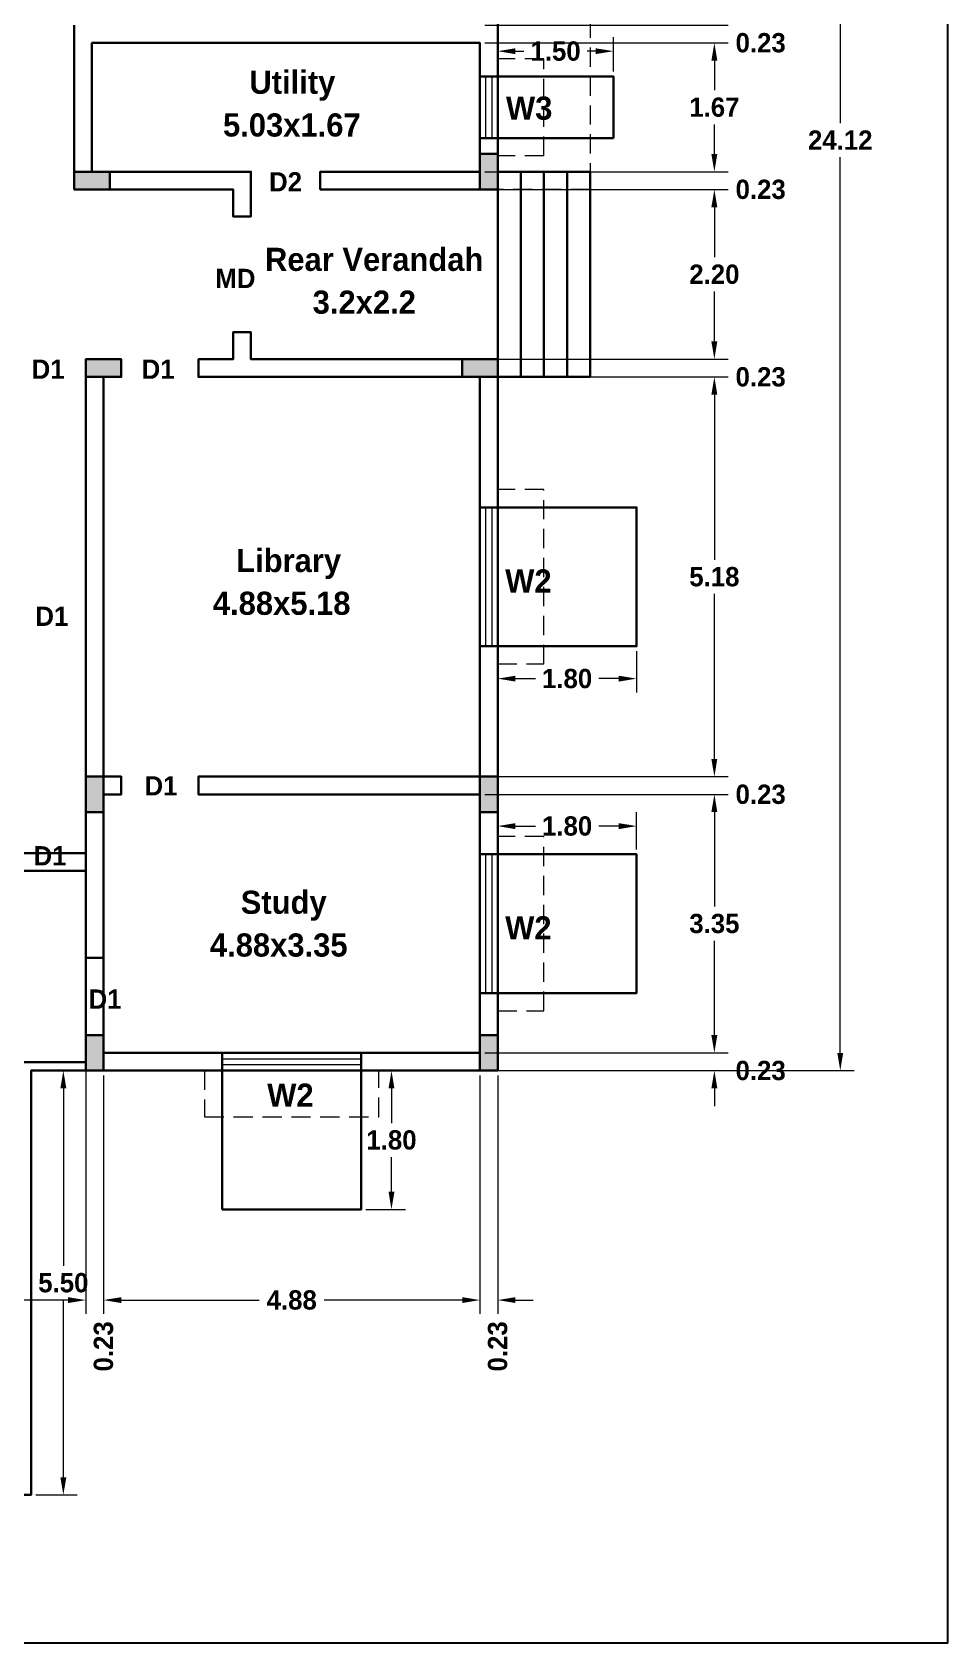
# Model space of a CAD drawing. Header units: metres. Extents: x 596 to 685, y 363 to 505.
# Drawn here: x 632.26 to 644.13, y 432.8 to 453.67 of the extents above; entities that cross this region are included whole.
import ezdxf

# ---------------------------------------------------------------- set-up
doc = ezdxf.new("R2010")
doc.units = ezdxf.units.M
doc.header["$MEASUREMENT"] = 0
doc.linetypes.add('DASHED2', pattern=[0.375, 0.25, -0.125])
for name, color, linetype in [('BLK_1_FLOOR', 63, 'Continuous'), ('BLK_1_FLR_0_BLT_UP_AREA', 1, 'Continuous'), ('BLK_1_FLR_0_CARPET_AREA', 1, 'Continuous'), ('BLK_1_FLR_0_ROOF_AREA', 54, 'Continuous'), ('BLK_1_FLR_0_ROOM_10_LIGHT_VENTILATION_1', 1, 'Continuous'), ('BLK_1_FLR_0_ROOM_4_LIGHT_VENTILATION_1', 1, 'Continuous'), ('BLK_1_FLR_0_ROOM_5_LIGHT_VENTILATION_1', 1, 'Continuous'), ('BLK_1_FLR_0_ROOM_5_LIGHT_VENTILATION_2', 1, 'Continuous'), ('BLK_1_FLR_0_UNITFA_1', 234, 'Continuous')]:
    doc.layers.add(name, color=color, linetype=linetype)
doc.styles.add('century', font='GOTHICB.TTF')
doc.styles.add('century Bold', font='GOTHICB.TTF', dxfattribs={"height": 9})
doc.dimstyles.get("Standard").update_dxf_attribs({"dimtxt": 0.25, "dimasz": 0.23, "dimexe": 0.18, "dimexo": 0.0625, "dimgap": 0.09, "dimtad": 0, "dimtih": 1, "dimtoh": 1, "dimzin": 0, "dimdsep": 46, "dimtxsty": 'century', "dimcen": 0.09, "dimadec": 0, "dimazin": 0, "dimtfac": 1, "dimtofl": 0, "dimtmove": 0, "dimatfit": 3, "dimfxl": 0, "dimtolj": 1, "dimtzin": 0, "dimlwd": 18, "dimlwe": 5, "dimarcsym": 0})

# ---------------------------------------------------------------- blocks, each defined once
blk = doc.blocks.new('*D48')
at = {"layer": 'BLK_1_FLR_0_ROOM_10_LIGHT_VENTILATION_1', "color": 0, "lineweight": 5}
for p, q in [((638.291, 453.158), (638.291, 453.603)), ((639.791, 453.158), (639.791, 453.603))]:
    blk.add_line(p, q, dxfattribs=at)
at = {"layer": 'BLK_1_FLR_0_ROOM_10_LIGHT_VENTILATION_1', "color": 0, "lineweight": 18}
for p, q in [((638.521, 453.423), (638.63, 453.423)), ((639.561, 453.423), (639.452, 453.423))]:
    blk.add_line(p, q, dxfattribs=at)
at = {"layer": 'BLK_1_FLR_0_ROOM_10_LIGHT_VENTILATION_1', "color": 0, "lineweight": 30}
for points in [[(638.521, 453.461), (638.521, 453.385), (638.291, 453.423)], [(639.561, 453.461), (639.561, 453.385), (639.791, 453.423)]]:
    blk.add_solid(points, dxfattribs=at)
at = {"layer": 'Defpoints', "color": 0, "lineweight": 30}
for p in [(639.791, 453.423), (638.291, 453.096), (639.791, 453.096)]:
    blk.add_point(p, dxfattribs=at)
at = {"layer": 'BLK_1_FLR_0_ROOM_10_LIGHT_VENTILATION_1', "color": 0, "lineweight": 30, "insert": (639.041, 453.423), "char_height": 0.25, "attachment_point": 5, "style": 'century'}
blk.add_mtext('\\A1;1.50', dxfattribs=at)
blk = doc.blocks.new('*D49')
at = {"layer": 'BLK_1_FLR_0_ROOM_4_LIGHT_VENTILATION_1', "color": 0, "lineweight": 5}
for p, q in [((638.291, 445.648), (638.291, 445.111)), ((640.091, 445.648), (640.091, 445.111))]:
    blk.add_line(p, q, dxfattribs=at)
at = {"layer": 'BLK_1_FLR_0_ROOM_4_LIGHT_VENTILATION_1', "color": 0, "lineweight": 18}
for p, q in [((638.521, 445.291), (638.78, 445.291)), ((639.861, 445.291), (639.602, 445.291))]:
    blk.add_line(p, q, dxfattribs=at)
at = {"layer": 'BLK_1_FLR_0_ROOM_4_LIGHT_VENTILATION_1', "color": 0, "lineweight": 30}
for points in [[(638.521, 445.329), (638.521, 445.253), (638.291, 445.291)], [(639.861, 445.329), (639.861, 445.253), (640.091, 445.291)]]:
    blk.add_solid(points, dxfattribs=at)
at = {"layer": 'Defpoints', "color": 0, "lineweight": 30}
for p in [(638.291, 445.711), (640.091, 445.711), (640.091, 445.291)]:
    blk.add_point(p, dxfattribs=at)
at = {"layer": 'BLK_1_FLR_0_ROOM_4_LIGHT_VENTILATION_1', "color": 0, "lineweight": 30, "insert": (639.191, 445.291), "char_height": 0.25, "attachment_point": 5, "style": 'century'}
blk.add_mtext('\\A1;1.80', dxfattribs=at)
blk = doc.blocks.new('*D50')
at = {"layer": 'BLK_1_FLR_0_ROOM_5_LIGHT_VENTILATION_1', "color": 0, "lineweight": 5}
for p, q in [((638.291, 443.078), (638.291, 443.56)), ((640.091, 443.078), (640.091, 443.56))]:
    blk.add_line(p, q, dxfattribs=at)
at = {"layer": 'BLK_1_FLR_0_ROOM_5_LIGHT_VENTILATION_1', "color": 0, "lineweight": 18}
for p, q in [((638.521, 443.38), (638.78, 443.38)), ((639.861, 443.38), (639.602, 443.38))]:
    blk.add_line(p, q, dxfattribs=at)
at = {"layer": 'BLK_1_FLR_0_ROOM_5_LIGHT_VENTILATION_1', "color": 0, "lineweight": 30}
for points in [[(638.521, 443.418), (638.521, 443.341), (638.291, 443.38)], [(639.861, 443.418), (639.861, 443.341), (640.091, 443.38)]]:
    blk.add_solid(points, dxfattribs=at)
at = {"layer": 'Defpoints', "color": 0, "lineweight": 30}
for p in [(640.091, 443.38), (638.291, 443.016), (640.091, 443.016)]:
    blk.add_point(p, dxfattribs=at)
at = {"layer": 'BLK_1_FLR_0_ROOM_5_LIGHT_VENTILATION_1', "color": 0, "lineweight": 30, "insert": (639.191, 443.38), "char_height": 0.25, "attachment_point": 5, "style": 'century'}
blk.add_mtext('\\A1;1.80', dxfattribs=at)
blk = doc.blocks.new('*D51')
at = {"layer": 'BLK_1_FLR_0_ROOM_5_LIGHT_VENTILATION_2', "color": 0, "lineweight": 5}
for p, q in [((636.583, 440.211), (637.094, 440.211)), ((636.583, 438.411), (637.094, 438.411))]:
    blk.add_line(p, q, dxfattribs=at)
at = {"layer": 'BLK_1_FLR_0_ROOM_5_LIGHT_VENTILATION_2', "color": 0, "lineweight": 18}
for p, q in [((636.914, 439.981), (636.914, 439.532)), ((636.914, 438.641), (636.914, 439.089))]:
    blk.add_line(p, q, dxfattribs=at)
at = {"layer": 'BLK_1_FLR_0_ROOM_5_LIGHT_VENTILATION_2', "color": 0, "lineweight": 30}
for points in [[(636.876, 439.981), (636.952, 439.981), (636.914, 440.211)], [(636.876, 438.641), (636.952, 438.641), (636.914, 438.411)]]:
    blk.add_solid(points, dxfattribs=at)
at = {"layer": 'Defpoints', "color": 0, "lineweight": 30}
for p in [(636.521, 440.211), (636.521, 438.411), (636.914, 438.411)]:
    blk.add_point(p, dxfattribs=at)
at = {"layer": 'BLK_1_FLR_0_ROOM_5_LIGHT_VENTILATION_2', "color": 0, "lineweight": 30, "insert": (636.914, 439.311), "char_height": 0.25, "attachment_point": 5, "style": 'century'}
blk.add_mtext('\\A1;1.80', dxfattribs=at)
blk = doc.blocks.new('*D129')
at = {"color": 0, "lineweight": 18}
for p, q in [((641.1, 453.991), (641.1, 454.221)), ((641.1, 453.301), (641.1, 453.071))]:
    blk.add_line(p, q, dxfattribs=at)
at = {"color": 0, "lineweight": 5}
for p, q in [((638.123, 453.761), (641.28, 453.761)), ((638.123, 453.531), (641.28, 453.531))]:
    blk.add_line(p, q, dxfattribs=at)
at = {"color": 0, "lineweight": 30}
for points in [[(641.061, 453.991), (641.138, 453.991), (641.1, 453.761)], [(641.061, 453.301), (641.138, 453.301), (641.1, 453.531)]]:
    blk.add_solid(points, dxfattribs=at)
at = {"layer": 'Defpoints', "color": 0, "lineweight": 30}
for p in [(638.061, 453.761), (638.061, 453.531), (641.1, 453.531)]:
    blk.add_point(p, dxfattribs=at)
at = {"color": 0, "lineweight": 30, "insert": (641.7, 453.531), "char_height": 0.25, "attachment_point": 5, "style": 'century'}
blk.add_mtext('\\A1;0.23', dxfattribs=at)
blk = doc.blocks.new('*D130')
at = {"color": 0, "lineweight": 5}
for p, q in [((638.123, 453.531), (641.28, 453.531)), ((638.123, 451.861), (641.28, 451.861))]:
    blk.add_line(p, q, dxfattribs=at)
at = {"color": 0, "lineweight": 18}
for p, q in [((641.1, 453.301), (641.1, 452.917)), ((641.1, 452.091), (641.1, 452.474))]:
    blk.add_line(p, q, dxfattribs=at)
at = {"color": 0, "lineweight": 30}
for points in [[(641.061, 453.301), (641.138, 453.301), (641.1, 453.531)], [(641.061, 452.091), (641.138, 452.091), (641.1, 451.861)]]:
    blk.add_solid(points, dxfattribs=at)
at = {"layer": 'Defpoints', "color": 0, "lineweight": 30}
for p in [(638.061, 453.531), (638.061, 451.861), (641.1, 451.861)]:
    blk.add_point(p, dxfattribs=at)
at = {"color": 0, "lineweight": 30, "insert": (641.1, 452.696), "char_height": 0.25, "attachment_point": 5, "style": 'century'}
blk.add_mtext('\\A1;1.67', dxfattribs=at)
blk = doc.blocks.new('*D131')
at = {"color": 0, "lineweight": 18}
for p, q in [((641.1, 452.091), (641.1, 452.321)), ((641.1, 451.401), (641.1, 451.171))]:
    blk.add_line(p, q, dxfattribs=at)
at = {"color": 0, "lineweight": 5}
for p, q in [((638.123, 451.861), (641.28, 451.861)), ((638.123, 451.631), (641.28, 451.631))]:
    blk.add_line(p, q, dxfattribs=at)
at = {"color": 0, "lineweight": 30}
for points in [[(641.061, 452.091), (641.138, 452.091), (641.1, 451.861)], [(641.061, 451.401), (641.138, 451.401), (641.1, 451.631)]]:
    blk.add_solid(points, dxfattribs=at)
at = {"layer": 'Defpoints', "color": 0, "lineweight": 30}
for p in [(638.061, 451.861), (638.061, 451.631), (641.1, 451.631)]:
    blk.add_point(p, dxfattribs=at)
at = {"color": 0, "lineweight": 30, "insert": (641.7, 451.631), "char_height": 0.25, "attachment_point": 5, "style": 'century'}
blk.add_mtext('\\A1;0.23', dxfattribs=at)
blk = doc.blocks.new('*D132')
at = {"color": 0, "lineweight": 5}
for p, q in [((638.123, 451.631), (641.28, 451.631)), ((638.123, 449.431), (641.28, 449.431))]:
    blk.add_line(p, q, dxfattribs=at)
at = {"color": 0, "lineweight": 18}
for p, q in [((641.1, 451.401), (641.1, 450.752)), ((641.1, 449.661), (641.1, 450.309))]:
    blk.add_line(p, q, dxfattribs=at)
at = {"color": 0, "lineweight": 30}
for points in [[(641.061, 451.401), (641.138, 451.401), (641.1, 451.631)], [(641.061, 449.661), (641.138, 449.661), (641.1, 449.431)]]:
    blk.add_solid(points, dxfattribs=at)
at = {"layer": 'Defpoints', "color": 0, "lineweight": 30}
for p in [(638.061, 451.631), (638.061, 449.431), (641.1, 449.431)]:
    blk.add_point(p, dxfattribs=at)
at = {"color": 0, "lineweight": 30, "insert": (641.1, 450.531), "char_height": 0.25, "attachment_point": 5, "style": 'century'}
blk.add_mtext('\\A1;2.20', dxfattribs=at)
blk = doc.blocks.new('*D133')
at = {"color": 0, "lineweight": 18}
for p, q in [((641.1, 449.661), (641.1, 449.891)), ((641.1, 448.971), (641.1, 448.741))]:
    blk.add_line(p, q, dxfattribs=at)
at = {"color": 0, "lineweight": 5}
for p, q in [((638.123, 449.431), (641.28, 449.431)), ((638.123, 449.201), (641.28, 449.201))]:
    blk.add_line(p, q, dxfattribs=at)
at = {"color": 0, "lineweight": 30}
for points in [[(641.061, 449.661), (641.138, 449.661), (641.1, 449.431)], [(641.061, 448.971), (641.138, 448.971), (641.1, 449.201)]]:
    blk.add_solid(points, dxfattribs=at)
at = {"layer": 'Defpoints', "color": 0, "lineweight": 30}
for p in [(638.061, 449.431), (638.061, 449.201), (641.1, 449.201)]:
    blk.add_point(p, dxfattribs=at)
at = {"color": 0, "lineweight": 30, "insert": (641.7, 449.201), "char_height": 0.25, "attachment_point": 5, "style": 'century'}
blk.add_mtext('\\A1;0.23', dxfattribs=at)
blk = doc.blocks.new('*D134')
at = {"color": 0, "lineweight": 5}
for p, q in [((638.123, 449.201), (641.28, 449.201)), ((638.123, 444.021), (641.28, 444.021))]:
    blk.add_line(p, q, dxfattribs=at)
at = {"color": 0, "lineweight": 18}
for p, q in [((641.1, 448.971), (641.1, 446.832)), ((641.1, 444.251), (641.1, 446.389))]:
    blk.add_line(p, q, dxfattribs=at)
at = {"color": 0, "lineweight": 30}
for points in [[(641.061, 448.971), (641.138, 448.971), (641.1, 449.201)], [(641.061, 444.251), (641.138, 444.251), (641.1, 444.021)]]:
    blk.add_solid(points, dxfattribs=at)
at = {"layer": 'Defpoints', "color": 0, "lineweight": 30}
for p in [(638.061, 449.201), (638.061, 444.021), (641.1, 444.021)]:
    blk.add_point(p, dxfattribs=at)
at = {"color": 0, "lineweight": 30, "insert": (641.1, 446.611), "char_height": 0.25, "attachment_point": 5, "style": 'century'}
blk.add_mtext('\\A1;5.18', dxfattribs=at)
blk = doc.blocks.new('*D135')
at = {"color": 0, "lineweight": 5}
for p, q in [((638.123, 443.791), (641.28, 443.791)), ((638.123, 440.441), (641.28, 440.441))]:
    blk.add_line(p, q, dxfattribs=at)
at = {"color": 0, "lineweight": 18}
for p, q in [((641.1, 443.561), (641.1, 442.337)), ((641.1, 440.671), (641.1, 441.894))]:
    blk.add_line(p, q, dxfattribs=at)
at = {"color": 0, "lineweight": 30}
for points in [[(641.061, 443.561), (641.138, 443.561), (641.1, 443.791)], [(641.061, 440.671), (641.138, 440.671), (641.1, 440.441)]]:
    blk.add_solid(points, dxfattribs=at)
at = {"layer": 'Defpoints', "color": 0, "lineweight": 30}
for p in [(638.061, 443.791), (638.061, 440.441), (641.1, 440.441)]:
    blk.add_point(p, dxfattribs=at)
at = {"color": 0, "lineweight": 30, "insert": (641.1, 442.116), "char_height": 0.25, "attachment_point": 5, "style": 'century'}
blk.add_mtext('\\A1;3.35', dxfattribs=at)
blk = doc.blocks.new('*D136')
at = {"color": 0, "lineweight": 18}
for p, q in [((641.1, 444.251), (641.1, 444.481)), ((641.1, 443.561), (641.1, 443.331))]:
    blk.add_line(p, q, dxfattribs=at)
at = {"color": 0, "lineweight": 5}
for p, q in [((638.123, 444.021), (641.28, 444.021)), ((638.123, 443.791), (641.28, 443.791))]:
    blk.add_line(p, q, dxfattribs=at)
at = {"color": 0, "lineweight": 30}
for points in [[(641.061, 444.251), (641.138, 444.251), (641.1, 444.021)], [(641.061, 443.561), (641.138, 443.561), (641.1, 443.791)]]:
    blk.add_solid(points, dxfattribs=at)
at = {"layer": 'Defpoints', "color": 0, "lineweight": 30}
for p in [(638.061, 444.021), (638.061, 443.791), (641.1, 443.791)]:
    blk.add_point(p, dxfattribs=at)
at = {"color": 0, "lineweight": 30, "insert": (641.7, 443.791), "char_height": 0.25, "attachment_point": 5, "style": 'century'}
blk.add_mtext('\\A1;0.23', dxfattribs=at)
blk = doc.blocks.new('*D137')
at = {"color": 0, "lineweight": 18}
for p, q in [((641.1, 440.671), (641.1, 440.901)), ((641.1, 439.981), (641.1, 439.751))]:
    blk.add_line(p, q, dxfattribs=at)
at = {"color": 0, "lineweight": 5}
for p, q in [((638.123, 440.441), (641.28, 440.441)), ((638.123, 440.211), (641.28, 440.211))]:
    blk.add_line(p, q, dxfattribs=at)
at = {"color": 0, "lineweight": 30}
for points in [[(641.061, 440.671), (641.138, 440.671), (641.1, 440.441)], [(641.061, 439.981), (641.138, 439.981), (641.1, 440.211)]]:
    blk.add_solid(points, dxfattribs=at)
at = {"layer": 'Defpoints', "color": 0, "lineweight": 30}
for p in [(638.061, 440.441), (638.061, 440.211), (641.1, 440.211)]:
    blk.add_point(p, dxfattribs=at)
at = {"color": 0, "lineweight": 30, "insert": (641.7, 440.211), "char_height": 0.25, "attachment_point": 5, "style": 'century'}
blk.add_mtext('\\A1;0.23', dxfattribs=at)
blk = doc.blocks.new('*D138')
at = {"color": 0, "lineweight": 5}
for p, q in [((638.826, 464.331), (642.912, 464.331)), ((638.826, 440.211), (642.912, 440.211))]:
    blk.add_line(p, q, dxfattribs=at)
at = {"color": 0, "lineweight": 18}
for p, q in [((642.732, 464.101), (642.732, 452.491)), ((642.732, 440.441), (642.732, 452.05))]:
    blk.add_line(p, q, dxfattribs=at)
at = {"color": 0, "lineweight": 30}
for points in [[(642.694, 464.101), (642.77, 464.101), (642.732, 464.331)], [(642.694, 440.441), (642.77, 440.441), (642.732, 440.211)]]:
    blk.add_solid(points, dxfattribs=at)
at = {"layer": 'Defpoints', "color": 0, "lineweight": 30}
for p in [(638.763, 464.331), (638.763, 440.211), (642.732, 440.211)]:
    blk.add_point(p, dxfattribs=at)
at = {"color": 0, "lineweight": 30, "insert": (642.732, 452.271), "char_height": 0.25, "attachment_point": 5, "style": 'century'}
blk.add_mtext('\\A1;24.12', dxfattribs=at)
blk = doc.blocks.new('*D146')
at = {"color": 0, "lineweight": 5}
for p, q in [((621.631, 440.258), (621.631, 437.057)), ((632.951, 440.258), (632.951, 437.057))]:
    blk.add_line(p, q, dxfattribs=at)
at = {"color": 0, "lineweight": 18}
for p, q in [((621.861, 437.237), (626.784, 437.237)), ((632.721, 437.237), (627.798, 437.237))]:
    blk.add_line(p, q, dxfattribs=at)
at = {"color": 0, "lineweight": 30}
for points in [[(621.861, 437.275), (621.861, 437.199), (621.631, 437.237)], [(632.721, 437.275), (632.721, 437.199), (632.951, 437.237)]]:
    blk.add_solid(points, dxfattribs=at)
at = {"layer": 'Defpoints', "color": 0, "lineweight": 30}
for p in [(621.631, 440.321), (632.951, 440.321), (632.951, 437.237)]:
    blk.add_point(p, dxfattribs=at)
at = {"color": 0, "lineweight": 30, "insert": (627.291, 437.237), "char_height": 0.25, "attachment_point": 5, "style": 'century'}
blk.add_mtext('\\A1;11.32', dxfattribs=at)
blk = doc.blocks.new('*D147')
at = {"color": 0, "lineweight": 5}
for p, q in [((632.951, 440.148), (632.951, 437.057)), ((633.181, 440.148), (633.181, 437.057))]:
    blk.add_line(p, q, dxfattribs=at)
at = {"color": 0, "lineweight": 18}
for p, q in [((632.721, 437.237), (632.491, 437.237)), ((633.411, 437.237), (633.641, 437.237))]:
    blk.add_line(p, q, dxfattribs=at)
at = {"color": 0, "lineweight": 30}
for points in [[(632.721, 437.275), (632.721, 437.199), (632.951, 437.237)], [(633.411, 437.275), (633.411, 437.199), (633.181, 437.237)]]:
    blk.add_solid(points, dxfattribs=at)
at = {"layer": 'Defpoints', "color": 0, "lineweight": 30}
for p in [(632.951, 440.211), (633.181, 440.211), (633.181, 437.237)]:
    blk.add_point(p, dxfattribs=at)
at = {"color": 0, "lineweight": 30, "insert": (633.181, 436.637), "char_height": 0.25, "attachment_point": 5, "rotation": 90, "style": 'century'}
blk.add_mtext('\\A1;0.23', dxfattribs=at)
blk = doc.blocks.new('*D148')
at = {"color": 0, "lineweight": 5}
for p, q in [((633.181, 440.148), (633.181, 437.057)), ((638.061, 440.148), (638.061, 437.057))]:
    blk.add_line(p, q, dxfattribs=at)
at = {"color": 0, "lineweight": 18}
for p, q in [((633.411, 437.237), (635.199, 437.237)), ((637.831, 437.237), (636.043, 437.237))]:
    blk.add_line(p, q, dxfattribs=at)
at = {"color": 0, "lineweight": 30}
for points in [[(633.411, 437.275), (633.411, 437.199), (633.181, 437.237)], [(637.831, 437.275), (637.831, 437.199), (638.061, 437.237)]]:
    blk.add_solid(points, dxfattribs=at)
at = {"layer": 'Defpoints', "color": 0, "lineweight": 30}
for p in [(633.181, 440.211), (638.061, 440.211), (638.061, 437.237)]:
    blk.add_point(p, dxfattribs=at)
at = {"color": 0, "lineweight": 30, "insert": (635.621, 437.237), "char_height": 0.25, "attachment_point": 5, "style": 'century'}
blk.add_mtext('\\A1;4.88', dxfattribs=at)
blk = doc.blocks.new('*D149')
at = {"color": 0, "lineweight": 5}
for p, q in [((638.061, 440.148), (638.061, 437.057)), ((638.291, 440.148), (638.291, 437.057))]:
    blk.add_line(p, q, dxfattribs=at)
at = {"color": 0, "lineweight": 18}
for p, q in [((637.831, 437.237), (637.601, 437.237)), ((638.521, 437.237), (638.751, 437.237))]:
    blk.add_line(p, q, dxfattribs=at)
at = {"color": 0, "lineweight": 30}
for points in [[(637.831, 437.275), (637.831, 437.199), (638.061, 437.237)], [(638.521, 437.275), (638.521, 437.199), (638.291, 437.237)]]:
    blk.add_solid(points, dxfattribs=at)
at = {"layer": 'Defpoints', "color": 0, "lineweight": 30}
for p in [(638.061, 440.211), (638.291, 440.211), (638.291, 437.237)]:
    blk.add_point(p, dxfattribs=at)
at = {"color": 0, "lineweight": 30, "insert": (638.291, 436.637), "char_height": 0.25, "attachment_point": 5, "rotation": 90, "style": 'century'}
blk.add_mtext('\\A1;0.23', dxfattribs=at)
blk = doc.blocks.new('*D151')
at = {"color": 0, "lineweight": 5}
for p, q in [((632.303, 440.211), (632.84, 440.211)), ((632.303, 434.711), (632.84, 434.711))]:
    blk.add_line(p, q, dxfattribs=at)
at = {"color": 0, "lineweight": 18}
for p, q in [((632.66, 439.981), (632.66, 437.682)), ((632.66, 434.941), (632.66, 437.239))]:
    blk.add_line(p, q, dxfattribs=at)
at = {"color": 0, "lineweight": 30}
for points in [[(632.622, 439.981), (632.699, 439.981), (632.66, 440.211)], [(632.622, 434.941), (632.699, 434.941), (632.66, 434.711)]]:
    blk.add_solid(points, dxfattribs=at)
at = {"layer": 'Defpoints', "color": 0, "lineweight": 30}
for p in [(632.241, 440.211), (632.241, 434.711), (632.66, 434.711)]:
    blk.add_point(p, dxfattribs=at)
at = {"color": 0, "lineweight": 30, "insert": (632.66, 437.461), "char_height": 0.25, "attachment_point": 5, "style": 'century'}
blk.add_mtext('\\A1;5.50', dxfattribs=at)

msp = doc.modelspace()

# ---------------------------------------------------------------- hatches: boundary and pattern name
at = {"lineweight": 30}
h = msp.add_hatch(color=256, dxfattribs=at)
h.dxf.hatch_style = 1
h.paths.add_polyline_path([(638.291, 452.091), (638.061, 452.091), (638.061, 451.631), (638.291, 451.631)])
h = msp.add_hatch(color=256, dxfattribs=at)
h.dxf.hatch_style = 1
h.paths.add_polyline_path([(633.261, 451.631), (633.261, 451.861), (632.801, 451.861), (632.801, 451.631)])
h = msp.add_hatch(color=256, dxfattribs=at)
h.dxf.hatch_style = 1
h.paths.add_polyline_path([(633.411, 449.201), (633.411, 449.431), (632.951, 449.431), (632.951, 449.201)])
h = msp.add_hatch(color=256, dxfattribs=at)
h.dxf.hatch_style = 1
h.paths.add_polyline_path([(638.291, 449.201), (638.291, 449.431), (637.831, 449.431), (637.831, 449.201)])
h = msp.add_hatch(color=256, dxfattribs=at)
h.dxf.hatch_style = 1
h.paths.add_polyline_path([(633.181, 444.021), (632.951, 444.021), (632.951, 443.561), (633.181, 443.561)])
h = msp.add_hatch(color=256, dxfattribs=at)
h.dxf.hatch_style = 1
h.paths.add_polyline_path([(638.291, 444.021), (638.061, 444.021), (638.061, 443.561), (638.291, 443.561)])
h = msp.add_hatch(color=256, dxfattribs=at)
h.dxf.hatch_style = 1
h.paths.add_polyline_path([(633.181, 440.671), (632.951, 440.671), (632.951, 440.211), (633.181, 440.211)])
h = msp.add_hatch(color=256, dxfattribs=at)
h.dxf.hatch_style = 1
h.paths.add_polyline_path([(638.291, 440.671), (638.061, 440.671), (638.061, 440.211), (638.291, 440.211)])

# ---------------------------------------------------------------- linework, layer by layer
for p, q in [((638.291, 453.991), (638.291, 453.096)), ((632.801, 453.761), (632.801, 451.631)), ((633.031, 453.531), (638.061, 453.531)), ((633.031, 451.861), (633.031, 453.531)), ((638.061, 453.531), (638.061, 453.096)), ((638.061, 453.096), (638.291, 453.096)), ((638.291, 452.296), (638.061, 452.296)), ((638.061, 452.296), (638.061, 451.861)), ((638.291, 452.296), (638.291, 447.511)), ((635.091, 451.861), (633.031, 451.861)), ((635.091, 451.861), (635.091, 451.281)), ((638.061, 451.861), (635.991, 451.861)), ((635.991, 451.631), (635.991, 451.861)), ((638.291, 451.861), (639.491, 451.861)), ((638.591, 449.201), (638.591, 451.861)), ((638.891, 449.201), (638.891, 451.861)), ((639.191, 449.201), (639.191, 451.861)), ((639.491, 449.201), (639.491, 451.861)), ((634.861, 451.631), (632.801, 451.631)), ((634.861, 451.631), (634.861, 451.281)), ((638.291, 451.631), (635.991, 451.631)), ((634.861, 451.281), (635.091, 451.281)), ((634.861, 449.781), (635.091, 449.781)), ((634.861, 449.781), (634.861, 449.431)), ((635.091, 449.781), (635.091, 449.431)), ((633.411, 449.431), (632.951, 449.431)), ((634.411, 449.201), (634.411, 449.431)), ((634.861, 449.431), (634.411, 449.431)), ((638.291, 449.431), (635.091, 449.431)), ((632.951, 449.201), (632.951, 446.141)), ((632.951, 449.201), (633.411, 449.201)), ((633.181, 449.201), (633.181, 441.671)), ((634.411, 449.201), (638.291, 449.201)), ((638.061, 449.201), (638.061, 447.511)), ((638.291, 449.201), (639.491, 449.201)), ((638.061, 447.511), (638.291, 447.511)), ((632.951, 446.141), (632.951, 446.031)), ((632.951, 446.031), (632.951, 440.211)), ((638.291, 445.711), (638.061, 445.711)), ((638.061, 445.711), (638.061, 444.021)), ((638.291, 445.711), (638.291, 443.016)), ((633.411, 444.021), (633.181, 444.021)), ((633.411, 443.791), (633.411, 444.021)), ((638.061, 444.021), (634.411, 444.021)), ((634.411, 443.791), (634.411, 444.021)), ((633.411, 443.791), (633.181, 443.791)), ((638.061, 443.791), (634.411, 443.791)), ((638.061, 443.791), (638.061, 443.016)), ((638.061, 443.016), (638.291, 443.016)), ((631.401, 442.801), (632.951, 442.801)), ((633.181, 441.671), (632.951, 441.671)), ((638.291, 441.216), (638.061, 441.216)), ((638.061, 441.216), (638.061, 440.441)), ((638.291, 441.216), (638.291, 440.211)), ((634.721, 440.441), (633.181, 440.441)), ((634.721, 440.211), (634.721, 440.441)), ((638.061, 440.441), (636.521, 440.441)), ((636.521, 440.441), (636.521, 440.211)), ((632.951, 440.321), (629.371, 440.321)), ((636.521, 440.211), (638.291, 440.211))]:
    msp.add_line(p, q, dxfattribs=at)
at = {"linetype": 'DASHED2', "lineweight": 9}
for p, q in [((638.891, 453.326), (638.291, 453.326)), ((638.891, 452.066), (638.891, 453.326)), ((638.891, 452.066), (638.291, 452.066)), ((638.891, 447.741), (638.291, 447.741)), ((638.891, 445.481), (638.891, 447.741)), ((638.291, 445.481), (638.891, 445.481)), ((638.891, 443.246), (638.291, 443.246)), ((638.891, 440.986), (638.891, 443.246)), ((638.291, 440.986), (638.891, 440.986)), ((634.491, 440.211), (634.491, 439.611)), ((636.751, 439.611), (636.751, 440.211)), ((634.491, 439.611), (636.751, 439.611))]:
    msp.add_line(p, q, dxfattribs=at)
at = {"lineweight": 9}
for p, q in [((638.061, 452.296), (638.061, 453.096)), ((638.137, 452.296), (638.137, 453.096)), ((638.215, 453.096), (638.215, 452.296)), ((638.291, 453.096), (638.291, 452.296)), ((638.061, 445.711), (638.061, 447.511)), ((638.137, 445.711), (638.137, 447.511)), ((638.215, 447.511), (638.215, 445.711)), ((638.291, 447.511), (638.291, 445.711)), ((638.061, 441.216), (638.061, 443.016)), ((638.137, 441.216), (638.137, 443.016)), ((638.215, 443.016), (638.215, 441.216)), ((638.291, 443.016), (638.291, 441.216)), ((634.721, 440.441), (636.521, 440.441)), ((634.721, 440.365), (636.521, 440.365)), ((636.521, 440.287), (634.721, 440.287)), ((636.521, 440.211), (634.721, 440.211))]:
    msp.add_line(p, q, dxfattribs=at)
at = {"linetype": 'DASHED2', "lineweight": 9}
msp.add_lwpolyline([(638.291, 457.971), (639.491, 457.971), (639.491, 451.631), (638.291, 451.631)], dxfattribs=at)
at = {"lineweight": 30}
for points in [[(638.291, 453.991), (638.291, 453.096)], [(638.291, 445.711), (638.291, 443.016)], [(638.291, 441.216), (638.291, 440.211), (636.521, 440.211)]]:
    msp.add_lwpolyline(points, dxfattribs=at)
for points in [[(638.061, 451.631), (638.291, 451.631), (638.291, 452.091), (638.061, 452.091)], [(632.801, 451.861), (632.801, 451.631), (633.261, 451.631), (633.261, 451.861)], [(632.951, 449.431), (632.951, 449.201), (633.411, 449.201), (633.411, 449.431)], [(637.831, 449.431), (637.831, 449.201), (638.291, 449.201), (638.291, 449.431)], [(632.951, 443.561), (633.181, 443.561), (633.181, 444.021), (632.951, 444.021)], [(638.061, 443.561), (638.291, 443.561), (638.291, 444.021), (638.061, 444.021)], [(632.951, 440.211), (633.181, 440.211), (633.181, 440.671), (632.951, 440.671)], [(638.061, 440.211), (638.291, 440.211), (638.291, 440.671), (638.061, 440.671)]]:
    msp.add_lwpolyline(points, close=True, dxfattribs=at)
at = {"layer": 'BLK_1_FLOOR', "linetype": 'ByBlock'}
msp.add_lwpolyline([(601.353, 469.094), (601.353, 432.796), (644.126, 432.796), (644.126, 469.094)], close=True, dxfattribs=at)
at = {"layer": 'BLK_1_FLR_0_BLT_UP_AREA', "color": 1, "lineweight": 30}
msp.add_lwpolyline([(605.471, 440.211), (605.471, 464.331), (617.211, 464.331), (617.211, 461.061), (620.611, 461.061), (620.611, 464.331), (638.291, 464.331), (638.291, 440.211), (632.241, 440.211), (632.241, 434.711), (619.941, 434.711), (619.941, 440.211), (618.731, 440.211), (618.731, 442.801), (612.631, 442.801), (612.631, 440.211), (605.471, 440.211)], dxfattribs=at)
at = {"layer": 'BLK_1_FLR_0_CARPET_AREA', "lineweight": 30}
msp.add_lwpolyline([(632.801, 453.761), (632.801, 451.631), (634.861, 451.631), (634.861, 451.281), (635.091, 451.281), (635.091, 451.861), (633.031, 451.861), (633.031, 453.531), (638.061, 453.531), (638.061, 451.861), (635.991, 451.861), (635.991, 451.631), (638.291, 451.631), (638.291, 449.431), (635.091, 449.431), (635.091, 449.781), (634.861, 449.781), (634.861, 449.431), (634.411, 449.431), (634.411, 449.201), (638.061, 449.201), (638.061, 444.021), (634.411, 444.021), (634.411, 443.791), (638.061, 443.791), (638.061, 440.441), (633.181, 440.441), (633.181, 443.791), (633.411, 443.791), (633.411, 444.021), (633.181, 444.021), (633.181, 449.201), (633.411, 449.201), (633.411, 449.431), (632.951, 449.431), (632.951, 443.031), (629.371, 443.031)], dxfattribs=at)
at = {"layer": 'BLK_1_FLR_0_ROOF_AREA', "lineweight": 9}
msp.add_lwpolyline([(605.471, 440.211), (605.471, 464.331), (617.211, 464.331), (617.211, 461.061), (620.611, 461.061), (620.611, 464.331), (638.291, 464.331), (638.291, 440.211), (632.241, 440.211), (632.241, 434.711), (619.941, 434.711), (619.941, 440.211), (618.731, 440.211), (618.731, 442.801), (612.631, 442.801), (612.631, 440.211), (605.471, 440.211)], dxfattribs=at)
at = {"layer": 'BLK_1_FLR_0_ROOM_10_LIGHT_VENTILATION_1', "lineweight": 30}
msp.add_lwpolyline([(639.791, 452.296), (639.791, 453.096), (638.291, 453.096), (638.291, 452.296)], close=True, dxfattribs=at)
at = {"layer": 'BLK_1_FLR_0_ROOM_4_LIGHT_VENTILATION_1', "lineweight": 30}
msp.add_lwpolyline([(638.291, 445.711), (640.091, 445.711), (640.091, 447.511), (638.291, 447.511)], close=True, dxfattribs=at)
at = {"layer": 'BLK_1_FLR_0_ROOM_5_LIGHT_VENTILATION_1', "lineweight": 30}
msp.add_lwpolyline([(638.291, 441.216), (640.091, 441.216), (640.091, 443.016), (638.291, 443.016)], close=True, dxfattribs=at)
at = {"layer": 'BLK_1_FLR_0_ROOM_5_LIGHT_VENTILATION_2', "lineweight": 30}
msp.add_lwpolyline([(634.721, 438.411), (636.521, 438.411), (636.521, 440.211), (634.721, 440.211)], close=True, dxfattribs=at)
at = {"layer": 'BLK_1_FLR_0_UNITFA_1', "color": 234, "lineweight": 30}
msp.add_lwpolyline([(605.471, 440.211), (605.471, 464.331), (617.211, 464.331), (617.211, 461.061), (620.611, 461.061), (620.611, 464.331), (638.291, 464.331), (638.291, 440.211), (632.241, 440.211), (632.241, 434.711), (619.941, 434.711), (619.941, 440.211), (618.731, 440.211), (618.731, 442.801), (612.631, 442.801), (612.631, 440.211), (605.471, 440.211)], dxfattribs=at)

# ---------------------------------------------------------------- texts
at = {"style": 'century Bold'}
for s, height, p in [('Utility', 0.3, (635.072, 452.871)), ('W3', 0.3, (638.398, 452.535)), ('5.03x1.67', 0.3, (634.73, 452.317)), ('D2', 0.25, (635.327, 451.605)), ('Rear Verandah', 0.3, (635.274, 450.575)), ('MD', 0.25, (634.63, 450.353)), ('3.2x2.2', 0.3, (635.892, 450.021)), ('D1', 0.25, (632.249, 449.177)), ('D1', 0.25, (633.675, 449.177)), ('Library', 0.3, (634.901, 446.672)), ('W2', 0.3, (638.388, 446.407)), ('4.88x5.18', 0.3, (634.598, 446.118)), ('D1', 0.25, (632.297, 445.975)), ('D1', 0.25, (633.712, 443.777)), ('D1', 0.25, (632.274, 442.87)), ('Study', 0.3, (634.96, 442.243)), ('W2', 0.3, (638.388, 441.912)), ('4.88x3.35', 0.3, (634.56, 441.689)), ('D1', 0.25, (632.987, 441.013)), ('W2', 0.3, (635.303, 439.743))]:
    msp.add_text(s, height=height, dxfattribs=at).set_placement(p)

# ---------------------------------------------------------------- dimensions: what is measured, and where the dimension line sits
at = {"lineweight": 30}
for base, p1, p2, picture, middle in [((642.732, 440.211), (638.763, 464.331), (638.763, 440.211), '*D138', (642.732, 452.271)), ((641.1, 451.861), (638.061, 453.531), (638.061, 451.861), '*D130', (641.1, 452.696)), ((641.1, 449.431), (638.061, 451.631), (638.061, 449.431), '*D132', (641.1, 450.531)), ((641.1, 444.021), (638.061, 449.201), (638.061, 444.021), '*D134', (641.1, 446.611)), ((641.1, 440.441), (638.061, 443.791), (638.061, 440.441), '*D135', (641.1, 442.116)), ((632.66, 434.711), (632.241, 440.211), (632.241, 434.711), '*D151', (632.66, 437.461))]:
    dim = msp.add_linear_dim(base=base, p1=p1, p2=p2, angle=90, dimstyle='Standard', dxfattribs=at)
    dim.commit()
    dim.dimension.update_dxf_attribs({"geometry": picture, "text_midpoint": middle})
for base, p1, p2, picture, middle in [((641.1, 453.531), (638.061, 453.761), (638.061, 453.531), '*D129', (641.7, 453.531)), ((641.1, 451.631), (638.061, 451.861), (638.061, 451.631), '*D131', (641.7, 451.631)), ((641.1, 449.201), (638.061, 449.431), (638.061, 449.201), '*D133', (641.7, 449.201)), ((641.1, 443.791), (638.061, 444.021), (638.061, 443.791), '*D136', (641.7, 443.791)), ((641.1, 440.211), (638.061, 440.441), (638.061, 440.211), '*D137', (641.7, 440.211))]:
    dim = msp.add_linear_dim(base=base, p1=p1, p2=p2, angle=90, dimstyle='Standard', override={"dimjust": 4}, dxfattribs=at)
    dim.commit()
    dim.dimension.update_dxf_attribs({"geometry": picture, "text_midpoint": middle})
for base, p1, p2, picture, middle in [((632.951, 437.237), (621.631, 440.321), (632.951, 440.321), '*D146', (627.291, 437.237)), ((638.061, 437.237), (633.181, 440.211), (638.061, 440.211), '*D148', (635.621, 437.237))]:
    dim = msp.add_linear_dim(base=base, p1=p1, p2=p2, dimstyle='Standard', dxfattribs=at)
    dim.commit()
    dim.dimension.update_dxf_attribs({"geometry": picture, "text_midpoint": middle})
for base, p1, p2, picture, middle in [((633.181, 437.237), (632.951, 440.211), (633.181, 440.211), '*D147', (633.181, 436.637)), ((638.291, 437.237), (638.061, 440.211), (638.291, 440.211), '*D149', (638.291, 436.637))]:
    dim = msp.add_linear_dim(base=base, p1=p1, p2=p2, dimstyle='Standard', override={"dimjust": 4}, dxfattribs=at)
    dim.commit()
    dim.dimension.update_dxf_attribs({"geometry": picture, "text_midpoint": middle})
at = {"layer": 'BLK_1_FLR_0_ROOM_10_LIGHT_VENTILATION_1', "color": 232, "lineweight": 30}
dim = msp.add_linear_dim(base=(639.791, 453.423), p1=(638.291, 453.096), p2=(639.791, 453.096), dimstyle='Standard', dxfattribs=at)
dim.commit()
dim.dimension.update_dxf_attribs({"geometry": '*D48', "text_midpoint": (639.041, 453.423)})
at = {"layer": 'BLK_1_FLR_0_ROOM_4_LIGHT_VENTILATION_1', "color": 232, "lineweight": 30}
dim = msp.add_linear_dim(base=(640.091, 445.291), p1=(638.291, 445.711), p2=(640.091, 445.711), dimstyle='Standard', dxfattribs=at)
dim.commit()
dim.dimension.update_dxf_attribs({"geometry": '*D49', "text_midpoint": (639.191, 445.291)})
at = {"layer": 'BLK_1_FLR_0_ROOM_5_LIGHT_VENTILATION_1', "color": 232, "lineweight": 30}
dim = msp.add_linear_dim(base=(640.091, 443.38), p1=(638.291, 443.016), p2=(640.091, 443.016), dimstyle='Standard', dxfattribs=at)
dim.commit()
dim.dimension.update_dxf_attribs({"geometry": '*D50', "text_midpoint": (639.191, 443.38)})
at = {"layer": 'BLK_1_FLR_0_ROOM_5_LIGHT_VENTILATION_2', "color": 232, "lineweight": 30}
dim = msp.add_linear_dim(base=(636.914, 438.411), p1=(636.521, 440.211), p2=(636.521, 438.411), angle=90, dimstyle='Standard', dxfattribs=at)
dim.commit()
dim.dimension.update_dxf_attribs({"geometry": '*D51', "text_midpoint": (636.914, 439.311)})

doc.saveas('drawing.dxf')
